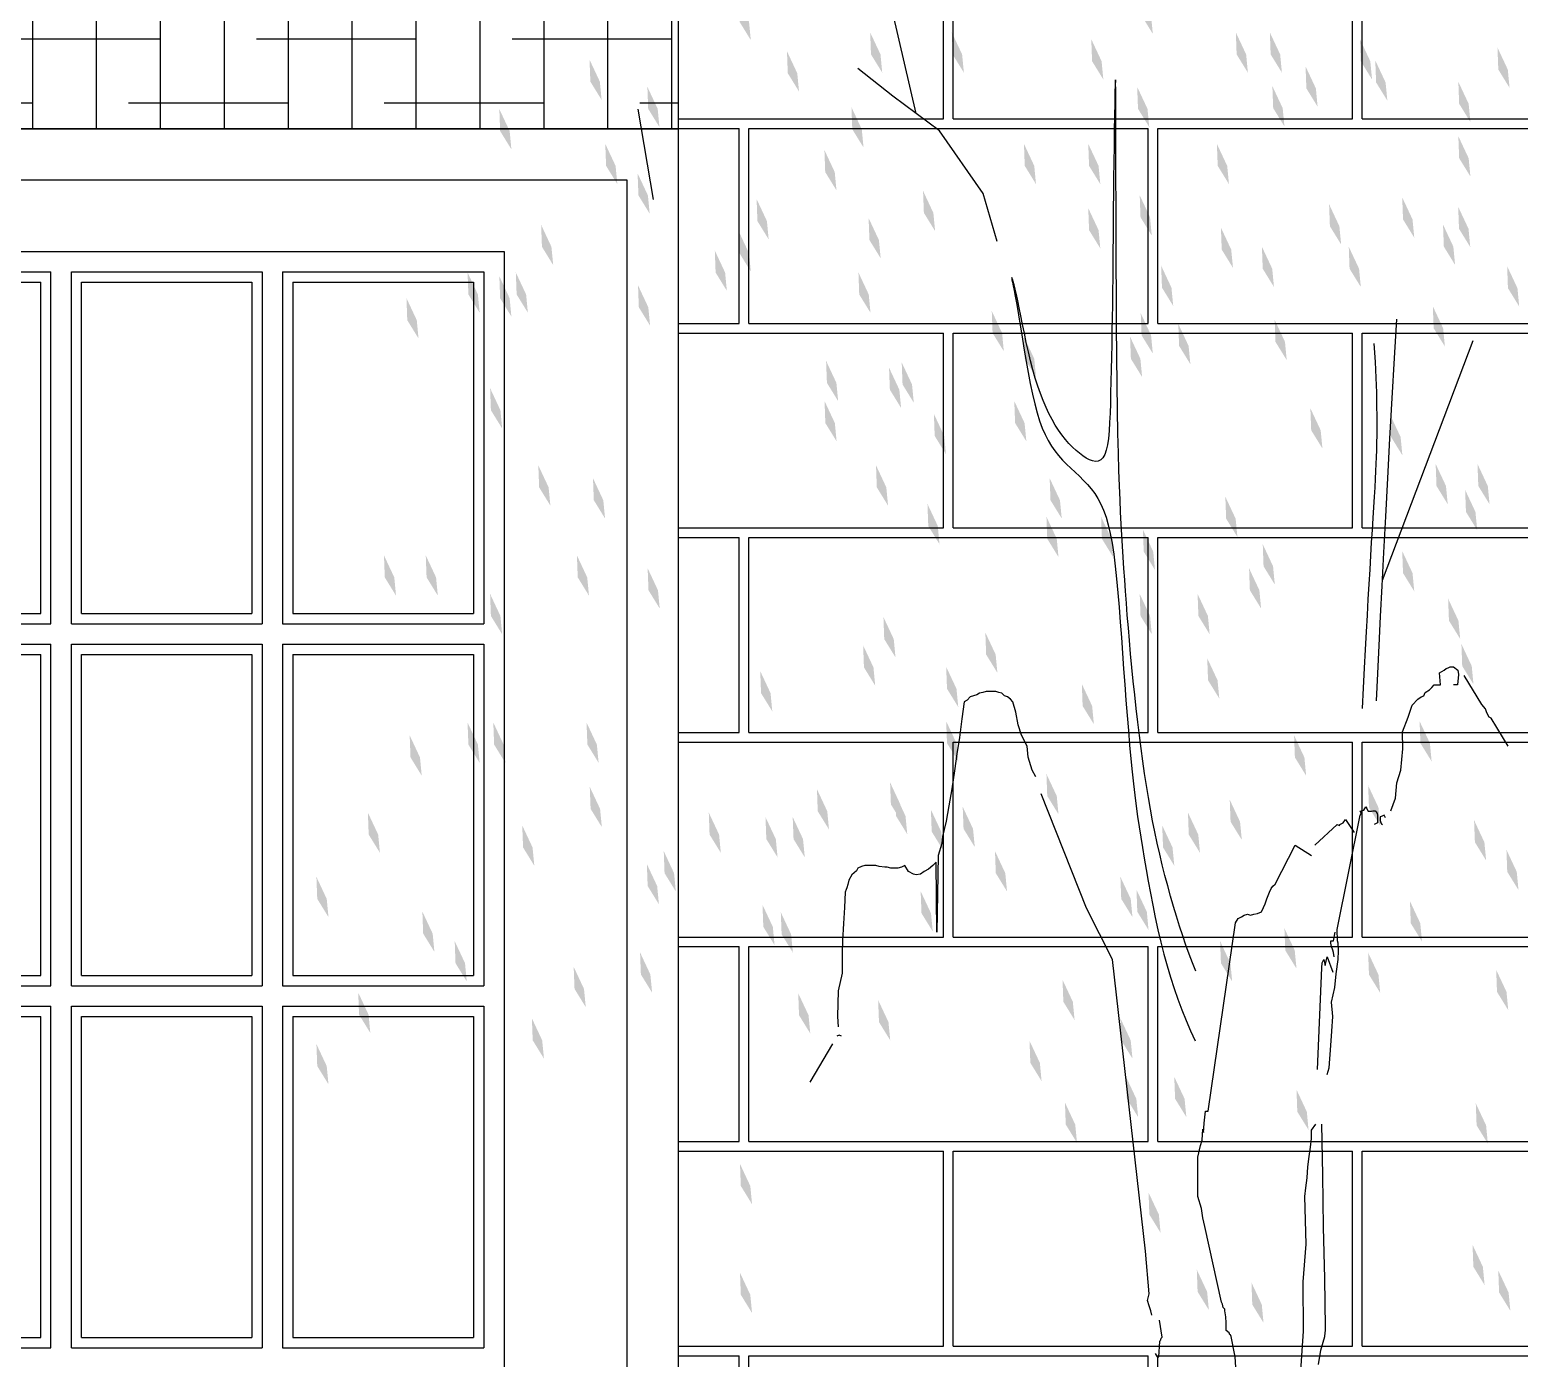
# Model space of a CAD drawing. Header units: inches. Extents: x 2 to 188, y -54 to 24.
# Drawn here: x 6.752 to 8.209, y 21.056 to 22.355 of the extents above; entities that cross this region are included whole.
import ezdxf

# ---------------------------------------------------------------- set-up
doc = ezdxf.new("R2010")
doc.units = ezdxf.units.IN
doc.header["$MEASUREMENT"] = 0
doc.layers.add('artefactos', color=9, linetype='Continuous')

# ---------------------------------------------------------------- blocks, each defined once
blk = doc.blocks.new('pta1')
for p, q in [((154.2732, 156.2022), (154.2732, 154.2022)), ((155.2732, 156.2022), (154.2732, 156.2022)), ((155.2732, 154.2022), (155.2732, 156.2022)), ((154.3232, 156.1522), (154.3232, 154.2022)), ((155.2232, 156.1522), (154.3232, 156.1522)), ((155.2232, 154.2022), (155.2232, 156.1522)), ((154.4432, 156.0822), (154.4432, 154.2722)), ((155.1032, 156.0822), (154.4432, 156.0822)), ((155.1032, 154.2722), (155.1032, 156.0822)), ((154.6599, 156.0622), (154.4632, 156.0622)), ((154.4632, 156.0622), (154.4632, 155.7182)), ((154.4732, 156.0522), (154.4732, 155.7282)), ((154.6499, 156.0522), (154.4732, 156.0522)), ((154.6499, 156.0522), (154.6499, 155.7282)), ((154.6599, 156.0622), (154.6599, 155.7182)), ((154.8665, 156.0622), (154.6799, 156.0622)), ((154.6799, 156.0622), (154.6799, 155.7182)), ((154.8565, 156.0522), (154.6899, 156.0522)), ((154.6899, 156.0522), (154.6899, 155.7282)), ((154.8565, 155.7282), (154.8565, 156.0522)), ((154.8665, 155.7182), (154.8665, 156.0622)), ((154.8865, 155.7182), (154.8865, 156.0622)), ((155.0832, 156.0622), (154.8865, 156.0622)), ((154.8965, 155.7282), (154.8965, 156.0522)), ((155.0732, 156.0522), (154.8965, 156.0522)), ((155.0732, 155.7282), (155.0732, 156.0522)), ((155.0832, 155.7182), (155.0832, 156.0622)), ((154.6599, 155.7182), (154.4632, 155.7182)), ((154.6499, 155.7282), (154.4732, 155.7282)), ((154.8665, 155.7182), (154.6799, 155.7182)), ((154.8565, 155.7282), (154.6899, 155.7282)), ((155.0832, 155.7182), (154.8865, 155.7182)), ((155.0732, 155.7282), (154.8965, 155.7282)), ((154.6599, 155.6982), (154.4632, 155.6982)), ((154.4632, 155.6982), (154.4632, 155.3642)), ((154.6499, 155.6882), (154.4732, 155.6882)), ((154.4732, 155.6882), (154.4732, 155.3742)), ((154.6499, 155.6882), (154.6499, 155.3742)), ((154.6599, 155.6982), (154.6599, 155.3642)), ((154.6799, 155.6982), (154.6799, 155.3642)), ((154.8665, 155.6982), (154.6799, 155.6982)), ((154.6899, 155.6882), (154.6899, 155.3742)), ((154.8565, 155.6882), (154.6899, 155.6882)), ((154.8565, 155.3742), (154.8565, 155.6882)), ((154.8665, 155.3642), (154.8665, 155.6982)), ((154.8865, 155.3642), (154.8865, 155.6982)), ((155.0832, 155.6982), (154.8865, 155.6982)), ((155.0732, 155.6882), (154.8965, 155.6882)), ((154.8965, 155.3742), (154.8965, 155.6882)), ((155.0732, 155.3742), (155.0732, 155.6882)), ((155.0832, 155.3642), (155.0832, 155.6982)), ((154.6499, 155.3742), (154.4732, 155.3742)), ((154.8565, 155.3742), (154.6899, 155.3742)), ((155.0732, 155.3742), (154.8965, 155.3742)), ((154.6599, 155.3642), (154.4632, 155.3642)), ((154.8665, 155.3642), (154.6799, 155.3642)), ((155.0832, 155.3642), (154.8865, 155.3642)), ((154.4632, 155.3442), (154.4632, 155.0102)), ((154.6599, 155.3442), (154.4632, 155.3442)), ((154.6599, 155.3442), (154.6599, 155.0102)), ((154.8665, 155.3442), (154.6799, 155.3442)), ((154.6799, 155.3442), (154.6799, 155.0102)), ((154.8665, 155.0102), (154.8665, 155.3442)), ((154.8865, 155.0102), (154.8865, 155.3442)), ((155.0832, 155.3442), (154.8865, 155.3442)), ((155.0832, 155.0102), (155.0832, 155.3442)), ((154.6499, 155.3342), (154.4732, 155.3342)), ((154.4732, 155.3342), (154.4732, 155.0202)), ((154.6499, 155.3342), (154.6499, 155.0202)), ((154.6899, 155.3342), (154.6899, 155.0202)), ((154.8565, 155.3342), (154.6899, 155.3342)), ((154.8565, 155.0202), (154.8565, 155.3342)), ((155.0732, 155.3342), (154.8965, 155.3342)), ((154.8965, 155.0202), (154.8965, 155.3342)), ((155.0732, 155.0202), (155.0732, 155.3342)), ((155.1532, 155.0522), (155.1582, 154.8522)), ((155.1732, 155.0522), (155.1682, 154.8522)), ((154.6499, 155.0202), (154.4732, 155.0202)), ((154.8565, 155.0202), (154.6899, 155.0202)), ((155.0732, 155.0202), (154.8965, 155.0202)), ((154.6599, 155.0102), (154.4632, 155.0102)), ((154.6499, 155.0102), (154.4732, 155.0102)), ((154.8665, 155.0102), (154.6799, 155.0102)), ((154.8565, 155.0102), (154.6899, 155.0102)), ((155.0832, 155.0102), (154.8865, 155.0102)), ((155.0732, 155.0102), (154.8965, 155.0102)), ((154.6599, 154.9902), (154.4632, 154.9902)), ((154.4632, 154.9902), (154.4632, 154.6562)), ((154.6599, 154.9902), (154.6599, 154.6562)), ((154.8665, 154.9902), (154.6799, 154.9902)), ((154.6799, 154.9902), (154.6799, 154.6562)), ((154.8665, 154.6562), (154.8665, 154.9902)), ((154.8865, 154.6562), (154.8865, 154.9902)), ((155.0832, 154.9902), (154.8865, 154.9902)), ((155.0832, 154.6562), (155.0832, 154.9902)), ((154.6499, 154.9802), (154.4732, 154.9802)), ((154.4732, 154.9802), (154.4732, 154.6662)), ((154.6499, 154.9802), (154.6499, 154.6662)), ((154.6899, 154.9802), (154.6899, 154.6662)), ((154.8565, 154.9802), (154.6899, 154.9802)), ((154.8565, 154.6662), (154.8565, 154.9802)), ((155.0732, 154.9802), (154.8965, 154.9802)), ((154.8965, 154.6662), (154.8965, 154.9802)), ((155.0732, 154.6662), (155.0732, 154.9802)), ((154.6499, 154.6662), (154.4732, 154.6662)), ((154.8565, 154.6662), (154.6899, 154.6662)), ((155.0732, 154.6662), (154.8965, 154.6662)), ((154.6599, 154.6562), (154.4632, 154.6562)), ((154.8665, 154.6562), (154.6799, 154.6562)), ((155.0832, 154.6562), (154.8865, 154.6562)), ((154.4632, 154.6362), (154.4632, 154.2922)), ((154.6599, 154.6362), (154.4632, 154.6362)), ((154.6499, 154.6262), (154.4732, 154.6262)), ((154.4732, 154.6262), (154.4732, 154.3022)), ((154.6499, 154.6262), (154.6499, 154.3022)), ((154.6599, 154.6362), (154.6599, 154.2922)), ((154.6799, 154.6362), (154.6799, 154.2922)), ((154.8665, 154.6362), (154.6799, 154.6362)), ((154.6899, 154.6262), (154.6899, 154.3022)), ((154.8565, 154.6262), (154.6899, 154.6262)), ((154.8565, 154.3022), (154.8565, 154.6262)), ((154.8665, 154.2922), (154.8665, 154.6362)), ((154.8865, 154.2922), (154.8865, 154.6362)), ((155.0832, 154.6362), (154.8865, 154.6362)), ((155.0732, 154.6262), (154.8965, 154.6262)), ((154.8965, 154.3022), (154.8965, 154.6262)), ((155.0732, 154.3022), (155.0732, 154.6262)), ((155.0832, 154.2922), (155.0832, 154.6362)), ((154.6499, 154.3022), (154.4732, 154.3022)), ((154.8565, 154.3022), (154.6899, 154.3022)), ((155.0732, 154.3022), (154.8965, 154.3022)), ((154.4632, 154.2922), (154.6599, 154.2922)), ((154.6799, 154.2922), (154.8665, 154.2922)), ((154.8865, 154.2922), (155.0832, 154.2922)), ((154.4432, 154.2722), (155.1032, 154.2722)), ((154.2732, 154.2022), (154.3232, 154.2022)), ((154.3232, 154.2022), (155.2232, 154.2022)), ((155.2232, 154.2022), (155.2732, 154.2022))]:
    blk.add_line(p, q)
for centre, radius, start, end in [((155.1632, 155.0522), 0.04, 283.0408, 256.9592), ((155.1632, 155.0522), 0.03, 288.0328, 251.9672), ((155.1632, 155.0522), 0.01, 0, 180), ((155.1632, 154.8522), 0.02, 105.905, 74.095), ((155.1632, 154.8522), 0.005, 180, 0)]:
    blk.add_arc(centre, radius, start, end)
blk = doc.blocks.new('A$C79850DA7')
at = {"layer": 'artefactos', "color": 8, "transparency": 33554636}
for p, q in [((3.3391, 6.9182), (3.4092, 7.2189)), ((3.4092, 6.9701), (3.5129, 7.053)), ((2.7429, 6.9557), (2.7431, 6.9876)), ((2.7431, 6.9876), (2.7434, 7.0087)), ((2.7434, 7.0087), (2.7437, 7.0187)), ((2.7437, 7.0187), (2.7441, 7.0171)), ((2.7441, 7.0171), (2.7446, 7.0041)), ((2.7446, 7.0041), (2.7453, 6.9809)), ((2.7428, 6.9133), (2.7429, 6.9557)), ((2.7453, 6.9809), (2.746, 6.9493)), ((2.746, 6.9493), (2.7467, 6.911)), ((3.2691, 6.8664), (3.4092, 6.9701)), ((2.7426, 6.8609), (2.7428, 6.9133)), ((2.7467, 6.911), (2.7474, 6.8677)), ((4.1232, 6.6616), (4.1699, 6.9313)), ((2.7425, 6.7988), (2.7426, 6.8609)), ((2.7474, 6.8677), (2.7481, 6.8212)), ((3.1394, 6.6797), (3.2691, 6.8664)), ((2.7481, 6.8212), (2.7488, 6.7731)), ((2.7423, 6.7274), (2.7425, 6.7988)), ((2.7488, 6.7731), (2.7494, 6.7253)), ((2.742, 6.6473), (2.7423, 6.7274)), ((2.7494, 6.7253), (2.7499, 6.679)), ((2.7499, 6.679), (2.7503, 6.6344)), ((3.0972, 6.5357), (3.1394, 6.6797)), ((2.7417, 6.5605), (2.742, 6.6473)), ((2.7503, 6.6344), (2.7507, 6.5912)), ((2.7507, 6.5912), (2.751, 6.5492)), ((2.7414, 6.4695), (2.7417, 6.5605)), ((2.751, 6.5492), (2.7514, 6.508)), ((2.7514, 6.508), (2.7517, 6.4675)), ((2.7409, 6.3765), (2.7414, 6.4695)), ((2.7517, 6.4675), (2.7521, 6.4273)), ((2.7521, 6.4273), (2.7525, 6.3873)), ((3.0465, 6.4061), (3.0492, 6.4161)), ((3.0492, 6.4161), (3.0513, 6.4232)), ((3.0514, 6.4142), (3.0493, 6.4034)), ((3.0513, 6.4232), (3.0528, 6.4274)), ((3.0529, 6.422), (3.0514, 6.4142)), ((3.0528, 6.4274), (3.0536, 6.4286)), ((3.0536, 6.4268), (3.0529, 6.422)), ((3.0536, 6.4286), (3.0536, 6.4268)), ((2.7403, 6.2838), (2.7409, 6.3765)), ((2.7525, 6.3873), (2.753, 6.3472)), ((3.0355, 6.3588), (3.0396, 6.3774)), ((3.0433, 6.3726), (3.0395, 6.3528)), ((3.0396, 6.3774), (3.0433, 6.3932)), ((3.0433, 6.3932), (3.0465, 6.4061)), ((3.0466, 6.3895), (3.0433, 6.3726)), ((3.0493, 6.4034), (3.0466, 6.3895)), ((2.753, 6.3472), (2.7536, 6.3073)), ((3.0263, 6.3138), (3.0311, 6.3374)), ((3.0354, 6.3298), (3.031, 6.3039)), ((3.0311, 6.3374), (3.0355, 6.3588)), ((3.0395, 6.3528), (3.0354, 6.3298)), ((1.9103, 6.1877), (1.9031, 6.3041)), ((2.7396, 6.194), (2.7403, 6.2838)), ((2.7536, 6.3073), (2.7543, 6.2677)), ((3.0158, 6.2618), (3.0212, 6.2884)), ((3.0212, 6.2884), (3.0263, 6.3138)), ((3.0262, 6.2751), (3.0212, 6.244)), ((3.031, 6.3039), (3.0262, 6.2751)), ((1.9462, 5.5246), (1.6749, 6.2402)), ((1.9719, 6.231), (1.9683, 6.177)), ((2.7543, 6.2677), (2.755, 6.2288)), ((2.755, 6.2288), (2.7558, 6.1907)), ((3.0038, 6.2069), (3.01, 6.2344)), ((3.01, 6.2344), (3.0158, 6.2618)), ((3.0212, 6.244), (3.016, 6.2114)), ((1.9173, 6.0681), (1.9103, 6.1877)), ((2.7387, 6.1092), (2.7396, 6.194)), ((2.7558, 6.1907), (2.7566, 6.1538)), ((2.9974, 6.1796), (3.0038, 6.2069)), ((3.016, 6.2114), (3.0104, 6.1779)), ((1.9683, 6.177), (1.9659, 6.1285)), ((2.7566, 6.1538), (2.7574, 6.1183)), ((2.9834, 6.1281), (2.9905, 6.1532)), ((2.9905, 6.1532), (2.9974, 6.1796)), ((3.0045, 6.1444), (2.9984, 6.1116)), ((3.0104, 6.1779), (3.0045, 6.1444)), ((1.9659, 6.1285), (1.9645, 6.0851)), ((2.7376, 6.0318), (2.7387, 6.1092)), ((2.7574, 6.1183), (2.7582, 6.0845)), ((2.968, 6.0819), (2.9758, 6.1044)), ((2.9758, 6.1044), (2.9834, 6.1281)), ((2.9984, 6.1116), (2.9919, 6.0801)), ((1.9241, 5.9478), (1.9173, 6.0681)), ((1.9645, 6.0851), (1.9637, 6.0466)), ((2.7582, 6.0845), (2.759, 6.0526)), ((2.759, 6.0526), (2.76, 6.0228)), ((2.9512, 6.0407), (2.9598, 6.0607)), ((2.9598, 6.0607), (2.968, 6.0819)), ((2.985, 6.0508), (2.9779, 6.0242)), ((2.9919, 6.0801), (2.985, 6.0508)), ((1.9634, 6.0128), (1.9633, 5.9834)), ((1.9637, 6.0466), (1.9634, 6.0128)), ((2.7364, 5.9637), (2.7376, 6.0318)), ((2.76, 6.0228), (2.7612, 5.9953)), ((2.9331, 6.0044), (2.9424, 6.022)), ((2.9424, 6.022), (2.9512, 6.0407)), ((2.9779, 6.0242), (2.9703, 6.0003)), ((1.9633, 5.9834), (1.9633, 5.9575)), ((2.7351, 5.9041), (2.7364, 5.9637)), ((2.7612, 5.9953), (2.7629, 5.9703)), ((2.7629, 5.9703), (2.765, 5.948)), ((2.9035, 5.9583), (2.9137, 5.9726)), ((2.9137, 5.9726), (2.9236, 5.9879)), ((2.9236, 5.9879), (2.9331, 6.0044)), ((2.9623, 5.9787), (2.9538, 5.9591)), ((2.9703, 6.0003), (2.9623, 5.9787)), ((1.9306, 5.8292), (1.9241, 5.9478)), ((1.9633, 5.9575), (1.9636, 5.9342)), ((1.9636, 5.9342), (1.9641, 5.9127)), ((2.765, 5.948), (2.7678, 5.9286)), ((2.7678, 5.9286), (2.7714, 5.9124)), ((2.8616, 5.9122), (2.8721, 5.9221)), ((2.8721, 5.9221), (2.8826, 5.9331)), ((2.8826, 5.9331), (2.8931, 5.9451)), ((2.8931, 5.9451), (2.9035, 5.9583)), ((2.935, 5.9252), (2.9247, 5.9104)), ((2.9447, 5.9414), (2.935, 5.9252)), ((2.9538, 5.9591), (2.9447, 5.9414)), ((1.9641, 5.9127), (1.9648, 5.8921)), ((1.9648, 5.8921), (1.9656, 5.8716)), ((2.7336, 5.8519), (2.7351, 5.9041)), ((2.7714, 5.9124), (2.7759, 5.8994)), ((2.7759, 5.8994), (2.7814, 5.8899)), ((2.7814, 5.8899), (2.7879, 5.8835)), ((2.7879, 5.8835), (2.7952, 5.8801)), ((2.7952, 5.8801), (2.8033, 5.8792)), ((2.8033, 5.8792), (2.812, 5.8806)), ((2.812, 5.8806), (2.8212, 5.8841)), ((2.8212, 5.8841), (2.8309, 5.8892)), ((2.8309, 5.8892), (2.8409, 5.8958)), ((2.8409, 5.8958), (2.8511, 5.9034)), ((2.8511, 5.9034), (2.8616, 5.9122)), ((2.902, 5.8834), (2.8897, 5.8709)), ((2.9137, 5.8965), (2.902, 5.8834)), ((2.9247, 5.9104), (2.9137, 5.8965)), ((1.9366, 5.7149), (1.9306, 5.8292)), ((1.9656, 5.8716), (1.9667, 5.8502)), ((1.9667, 5.8502), (1.968, 5.827)), ((2.7319, 5.8058), (2.7336, 5.8519)), ((2.8516, 5.8348), (2.8392, 5.8226)), ((2.8643, 5.8467), (2.8516, 5.8348)), ((2.8771, 5.8587), (2.8643, 5.8467)), ((2.8897, 5.8709), (2.8771, 5.8587)), ((1.968, 5.827), (1.9695, 5.8013)), ((1.9695, 5.8013), (1.9711, 5.7732)), ((2.7302, 5.7647), (2.7319, 5.8058)), ((2.816, 5.797), (2.8056, 5.7831)), ((2.8272, 5.8101), (2.816, 5.797)), ((2.8392, 5.8226), (2.8272, 5.8101)), ((1.9711, 5.7732), (1.973, 5.7426)), ((1.973, 5.7426), (1.975, 5.7096)), ((2.7284, 5.7274), (2.7302, 5.7647)), ((2.7873, 5.7517), (2.7793, 5.7334)), ((2.796, 5.7681), (2.7873, 5.7517)), ((2.8056, 5.7831), (2.796, 5.7681)), ((1.9422, 5.6072), (1.9366, 5.7149)), ((1.975, 5.7096), (1.9772, 5.6744)), ((2.7265, 5.6926), (2.7284, 5.7274)), ((2.772, 5.713), (2.7653, 5.69)), ((2.7793, 5.7334), (2.772, 5.713)), ((1.9772, 5.6744), (1.9795, 5.6371)), ((2.7225, 5.626), (2.7245, 5.6592)), ((2.7245, 5.6592), (2.7265, 5.6926)), ((2.7593, 5.6641), (2.7538, 5.635)), ((2.7653, 5.69), (2.7593, 5.6641)), ((1.9473, 5.5079), (1.9422, 5.6072)), ((1.9795, 5.6371), (1.9819, 5.5977)), ((2.7205, 5.5929), (2.7225, 5.626)), ((2.7538, 5.635), (2.7489, 5.6024)), ((1.9819, 5.5977), (1.9844, 5.5563)), ((2.7183, 5.5595), (2.7205, 5.5929)), ((2.7444, 5.5666), (2.7403, 5.528)), ((2.7489, 5.6024), (2.7444, 5.5666)), ((1.9844, 5.5563), (1.987, 5.513)), ((2.7137, 5.4912), (2.7161, 5.5256)), ((2.7161, 5.5256), (2.7183, 5.5595)), ((2.7403, 5.528), (2.7364, 5.487)), ((1.9518, 5.4158), (1.9473, 5.5079)), ((1.987, 5.513), (1.9897, 5.4677)), ((2.7111, 5.456), (2.7137, 5.4912)), ((2.7364, 5.487), (2.7328, 5.4439)), ((1.9897, 5.4677), (1.9924, 5.4201)), ((2.7083, 5.4199), (2.7111, 5.456)), ((2.7328, 5.4439), (2.7294, 5.3993)), ((1.956, 5.329), (1.9518, 5.4158)), ((1.9924, 5.4201), (1.9952, 5.37)), ((2.7052, 5.3825), (2.7083, 5.4199)), ((2.7294, 5.3993), (2.726, 5.3535)), ((1.9952, 5.37), (1.9981, 5.3173)), ((2.6984, 5.3044), (2.7019, 5.344)), ((2.7019, 5.344), (2.7052, 5.3825)), ((2.726, 5.3535), (2.7227, 5.3068)), ((1.96, 5.2456), (1.956, 5.329)), ((1.9981, 5.3173), (2.0009, 5.2618)), ((2.6946, 5.264), (2.6984, 5.3044)), ((2.7227, 5.3068), (2.7193, 5.2597)), ((2.0009, 5.2618), (2.0038, 5.2033)), ((2.6906, 5.2232), (2.6946, 5.264)), ((2.7193, 5.2597), (2.7159, 5.2126)), ((1.9638, 5.1637), (1.96, 5.2456)), ((2.6863, 5.1821), (2.6906, 5.2232)), ((2.7159, 5.2126), (2.7123, 5.1659)), ((2.0038, 5.2033), (2.0067, 5.1415)), ((2.6819, 5.1413), (2.6863, 5.1821)), ((2.7123, 5.1659), (2.7088, 5.12)), ((2.6772, 5.1008), (2.6819, 5.1413)), ((2.7088, 5.12), (2.7051, 5.0752)), ((2.6724, 5.061), (2.6772, 5.1008)), ((2.7051, 5.0752), (2.7014, 5.032)), ((2.6674, 5.0221), (2.6724, 5.061)), ((2.7014, 5.032), (2.6976, 4.9908)), ((2.6568, 4.947), (2.6622, 4.9841)), ((2.6622, 4.9841), (2.6674, 5.0221)), ((2.6976, 4.9908), (2.6938, 4.952)), ((2.6511, 4.9108), (2.6568, 4.947)), ((2.6938, 4.952), (2.6899, 4.9158)), ((2.6452, 4.8752), (2.6511, 4.9108)), ((2.6899, 4.9158), (2.6859, 4.8819)), ((2.6391, 4.8403), (2.6452, 4.8752)), ((2.6818, 4.8496), (2.6775, 4.8185)), ((2.6859, 4.8819), (2.6818, 4.8496)), ((2.6259, 4.7724), (2.6327, 4.8061)), ((2.6327, 4.8061), (2.6391, 4.8403)), ((2.6775, 4.8185), (2.6729, 4.7879)), ((2.6189, 4.7391), (2.6259, 4.7724)), ((2.6729, 4.7879), (2.6681, 4.7574)), ((2.6115, 4.7064), (2.6189, 4.7391)), ((2.6631, 4.7263), (2.6577, 4.6942)), ((2.6681, 4.7574), (2.6631, 4.7263)), ((2.5959, 4.6425), (2.6039, 4.6742)), ((2.6039, 4.6742), (2.6115, 4.7064)), ((2.6577, 4.6942), (2.652, 4.6607)), ((2.5877, 4.6112), (2.5959, 4.6425)), ((2.652, 4.6607), (2.6458, 4.6258)), ((2.5792, 4.5805), (2.5877, 4.6112)), ((2.6393, 4.59), (2.6323, 4.5535)), ((2.6458, 4.6258), (2.6393, 4.59)), ((2.5614, 4.5205), (2.5704, 4.5502)), ((2.5704, 4.5502), (2.5792, 4.5805)), ((2.6323, 4.5535), (2.6249, 4.5167)), ((2.5522, 4.4912), (2.5614, 4.5205)), ((2.6249, 4.5167), (2.6169, 4.4799)), ((2.5331, 4.4347), (2.5427, 4.4626)), ((2.5427, 4.4626), (2.5522, 4.4912)), ((2.6169, 4.4799), (2.6084, 4.4434)), ((2.5136, 4.3816), (2.5234, 4.4077)), ((2.5234, 4.4077), (2.5331, 4.4347)), ((2.5994, 4.4075), (2.5898, 4.3725)), ((2.6084, 4.4434), (2.5994, 4.4075)), ((2.5038, 4.3567), (2.5136, 4.3816)), ((2.5898, 4.3725), (2.5796, 4.3384)), ((2.5796, 4.3384), (2.5688, 4.3051)), ((2.5574, 4.2726), (2.5453, 4.2408)), ((2.5688, 4.3051), (2.5574, 4.2726)), ((2.5453, 4.2408), (2.5327, 4.2096)), ((2.5327, 4.2096), (2.5194, 4.1789)), ((2.5194, 4.1789), (2.5055, 4.1487))]:
    blk.add_line(p, q, dxfattribs=at)
at = {"layer": 'artefactos', "color": 8, "linetype": 'Continuous', "transparency": 33554636}
for p, q in [((1.7213, 5.2556), (1.7196, 5.2428)), ((1.734, 5.2655), (1.7213, 5.2556)), ((1.734, 5.2655), (1.734, 5.2655)), ((1.7382, 5.2655), (1.734, 5.2655)), ((1.7442, 5.2655), (1.7382, 5.2655)), ((1.7501, 5.263), (1.7442, 5.2655)), ((1.7561, 5.2604), (1.7501, 5.263)), ((1.762, 5.2553), (1.7561, 5.2604)), ((1.7756, 5.2477), (1.762, 5.2553)), ((1.6491, 5.1534), (1.7017, 5.24)), ((1.7196, 5.2428), (1.7221, 5.212)), ((1.7221, 5.212), (1.734, 5.212)), ((1.773, 5.212), (1.7756, 5.2477)), ((1.7832, 5.212), (1.773, 5.212)), ((1.7916, 5.212), (1.7832, 5.212)), ((1.7985, 5.2044), (1.7916, 5.212)), ((1.8062, 5.1967), (1.7985, 5.2044)), ((1.8189, 5.1891), (1.8062, 5.1967)), ((1.8223, 5.1792), (1.8189, 5.1891)), ((1.8308, 5.1764), (1.8223, 5.1792)), ((1.8401, 5.169), (1.8308, 5.1764)), ((1.8571, 5.1509), (1.8401, 5.169)), ((3.0416, 5.1305), (3.0501, 5.1611)), ((3.0501, 5.1611), (3.0577, 5.169)), ((3.0577, 5.169), (3.0662, 5.1764)), ((3.0662, 5.1764), (3.0747, 5.1792)), ((3.0747, 5.1792), (3.0832, 5.1866)), ((3.0832, 5.1866), (3.0925, 5.1891)), ((3.0925, 5.1891), (3.101, 5.1916)), ((3.101, 5.1916), (3.1112, 5.1916)), ((3.1112, 5.1916), (3.1198, 5.1916)), ((3.1198, 5.1916), (3.1299, 5.1916)), ((3.1299, 5.1916), (3.1401, 5.1891)), ((3.1401, 5.1891), (3.1494, 5.1866)), ((3.1494, 5.1866), (3.158, 5.1817)), ((3.158, 5.1817), (3.1681, 5.1792)), ((3.1681, 5.1792), (3.1775, 5.1764)), ((3.1775, 5.1764), (3.1868, 5.1664)), ((3.1868, 5.1664), (3.1961, 5.1611)), ((3.1961, 5.1611), (3.2029, 5.1101)), ((1.6279, 5.1152), (1.6346, 5.128)), ((1.6346, 5.128), (1.6389, 5.1407)), ((1.6389, 5.1407), (1.6491, 5.1534)), ((1.8698, 5.1152), (1.8571, 5.1509)), ((3.034, 5.0926), (3.0416, 5.1305)), ((1.5709, 5.0289), (1.6211, 5.1127)), ((1.6211, 5.1127), (1.6279, 5.1152)), ((1.886, 5.0719), (1.8698, 5.1152)), ((1.8851, 5.021), (1.886, 5.0719)), ((3.0246, 5.0617), (3.034, 5.0926)), ((3.2029, 5.1101), (3.2097, 5.0543)), ((3.0042, 4.9955), (3.0076, 5.0286)), ((3.0076, 5.0286), (3.0246, 5.0617)), ((3.2097, 5.0543), (3.2174, 5.0057)), ((1.8911, 4.9573), (1.8851, 5.021)), ((2.9924, 4.9573), (3.0042, 4.9955)), ((3.2174, 5.0057), (3.2242, 4.9547)), ((1.9038, 4.9191), (1.8911, 4.9573)), ((2.9813, 4.9369), (2.9924, 4.9573)), ((3.2242, 4.9547), (3.2326, 4.9015)), ((1.9072, 4.8732), (1.9038, 4.9191)), ((3.2326, 4.9015), (3.2411, 4.8506)), ((1.9208, 4.8353), (1.9072, 4.8732)), ((2.8302, 4.5446), (2.966, 4.886)), ((3.2411, 4.8506), (3.2497, 4.8045)), ((1.9369, 4.8146), (1.9412, 4.8223)), ((1.9412, 4.8223), (1.9471, 4.8197)), ((1.9471, 4.8197), (1.953, 4.8172)), ((1.9531, 4.807), (1.9514, 4.7996)), ((1.953, 4.8172), (1.9531, 4.807)), ((1.9624, 4.8274), (1.9606, 4.8223)), ((1.9606, 4.8223), (1.9606, 4.8146)), ((1.9606, 4.8146), (1.9606, 4.8096)), ((1.9606, 4.8096), (1.9615, 4.7996)), ((1.9649, 4.8325), (1.9624, 4.8274)), ((1.9666, 4.835), (1.9649, 4.8325)), ((1.9674, 4.8353), (1.9666, 4.835)), ((1.9709, 4.8353), (1.9674, 4.8353)), ((1.9751, 4.8353), (1.9709, 4.8353)), ((1.9785, 4.835), (1.9751, 4.8353)), ((1.9887, 4.835), (1.9785, 4.835)), ((1.9887, 4.8353), (1.9887, 4.835)), ((1.9896, 4.8353), (1.9887, 4.8353)), ((1.993, 4.8427), (1.9896, 4.8353)), ((1.9964, 4.8478), (1.993, 4.8427)), ((2.0015, 4.8378), (1.9964, 4.8478)), ((2.0133, 4.835), (2.0015, 4.8378)), ((2.0091, 4.8299), (2.0133, 4.835)), ((2.0125, 4.8223), (2.0091, 4.8299)), ((2.0813, 4.481), (2.0125, 4.8223)), ((2.0566, 4.8096), (2.0303, 4.7713)), ((2.0634, 4.7996), (2.0566, 4.8096)), ((1.9488, 4.7968), (1.9463, 4.7943)), ((1.9514, 4.7996), (1.9488, 4.7968)), ((1.9615, 4.7996), (1.9709, 4.7943)), ((2.0736, 4.7943), (2.0634, 4.7996)), ((2.0745, 4.7917), (2.0736, 4.7943)), ((2.0813, 4.7943), (2.0745, 4.7917)), ((2.1483, 4.7334), (2.0813, 4.7943)), ((3.2497, 4.8045), (3.2607, 4.7586)), ((2.2069, 4.7334), (2.1585, 4.7026)), ((2.2672, 4.6162), (2.2069, 4.7334)), ((3.2607, 4.7586), (3.2624, 4.7382)), ((3.2624, 4.7382), (3.2734, 4.7026)), ((3.2734, 4.7026), (3.2769, 4.4733)), ((3.2769, 4.4733), (3.2793, 4.6824)), ((3.2793, 4.6824), (3.2896, 4.6723)), ((3.2896, 4.6723), (3.3023, 4.6618)), ((3.3618, 4.6542), (3.3728, 4.672)), ((3.3728, 4.672), (3.3829, 4.6669)), ((3.4492, 4.6695), (3.4594, 4.672)), ((3.4594, 4.672), (3.4712, 4.6723)), ((3.4712, 4.6723), (3.4814, 4.6723)), ((3.4814, 4.6723), (3.4925, 4.672)), ((3.4925, 4.672), (3.5019, 4.6695)), ((3.3023, 4.6618), (3.315, 4.6542)), ((3.315, 4.6542), (3.3261, 4.6465)), ((3.3261, 4.6465), (3.3388, 4.644)), ((3.3388, 4.644), (3.3473, 4.6465)), ((3.3473, 4.6465), (3.3618, 4.6542)), ((3.3829, 4.6669), (3.394, 4.6644)), ((3.394, 4.6644), (3.4042, 4.6644)), ((3.4042, 4.6644), (3.4152, 4.6644)), ((3.4152, 4.6644), (3.4255, 4.6669)), ((3.4255, 4.6669), (3.4322, 4.6669)), ((3.4322, 4.6669), (3.4492, 4.6695)), ((3.5019, 4.6695), (3.5129, 4.6644)), ((3.5129, 4.6644), (3.5171, 4.6567)), ((3.5171, 4.6567), (3.5315, 4.644)), ((3.5315, 4.644), (3.54, 4.6287)), ((3.54, 4.6287), (3.5434, 4.616)), ((2.2732, 4.6109), (2.2672, 4.6162)), ((2.279, 4.6032), (2.2732, 4.6109)), ((2.2834, 4.593), (2.279, 4.6032)), ((2.2876, 4.5828), (2.2834, 4.593)), ((2.2918, 4.5727), (2.2876, 4.5828)), ((3.5434, 4.616), (3.546, 4.606)), ((3.546, 4.606), (3.5485, 4.6007)), ((3.5485, 4.6007), (3.5511, 4.593)), ((3.5511, 4.593), (3.5528, 4.5472)), ((2.2969, 4.5576), (2.2918, 4.5727)), ((2.302, 4.5472), (2.2969, 4.5576)), ((2.308, 4.5344), (2.302, 4.5472)), ((2.7529, 4.3918), (2.8302, 4.5446)), ((3.5528, 4.5472), (3.5562, 4.4988)), ((2.3199, 4.5294), (2.308, 4.5344)), ((2.3301, 4.5268), (2.3199, 4.5294)), ((2.3402, 4.5243), (2.3301, 4.5268)), ((2.3496, 4.5268), (2.3402, 4.5243)), ((2.3589, 4.5243), (2.3496, 4.5268)), ((2.3674, 4.5194), (2.3589, 4.5243)), ((2.3768, 4.5141), (2.3674, 4.5194)), ((2.3852, 4.5013), (2.3768, 4.5141)), ((2.4668, 3.9384), (2.3852, 4.5013)), ((3.5562, 4.4988), (3.5587, 4.4478)), ((2.0803, 4.4478), (2.0813, 4.481)), ((2.0923, 4.4478), (2.088, 4.4733)), ((2.0779, 4.4173), (2.0787, 4.4402)), ((2.0787, 4.3918), (2.0779, 4.4173)), ((2.0787, 4.4402), (2.0803, 4.4478)), ((2.0906, 4.3997), (2.0923, 4.4122)), ((2.0966, 4.4478), (2.0923, 4.4478)), ((2.0923, 4.4122), (2.0949, 4.4198)), ((2.0949, 4.4198), (2.0983, 4.43)), ((2.1, 4.4478), (2.0966, 4.4478)), ((2.0983, 4.43), (2.1008, 4.4402)), ((2.1008, 4.4402), (2.1, 4.4478)), ((3.5587, 4.4478), (3.5605, 4.4096)), ((3.5605, 4.4096), (3.5604, 4.351)), ((2.0846, 4.3485), (2.0787, 4.3918)), ((2.111, 4.3994), (2.094, 4.3536)), ((2.1169, 4.374), (2.111, 4.3994)), ((2.1212, 4.3918), (2.1169, 4.374)), ((2.1262, 4.3816), (2.1212, 4.3918)), ((2.1271, 4.3663), (2.1262, 4.3816)), ((2.1407, 4.0632), (2.1271, 4.3663)), ((2.6536, 3.5206), (2.7529, 4.3918)), ((2.0888, 4.3077), (2.0846, 4.3485)), ((3.5604, 4.351), (3.5724, 4.2975)), ((2.0983, 4.2644), (2.0888, 4.3077)), ((3.5724, 4.2975), (3.5741, 4.2211)), ((2.094, 4.2211), (2.0983, 4.2644)), ((2.0974, 4.1778), (2.094, 4.2211)), ((3.5741, 4.2211), (3.5723, 4.1906)), ((2.1008, 4.1345), (2.0974, 4.1778)), ((3.5621, 4.1625), (3.5689, 4.1651)), ((3.5689, 4.1651), (3.5757, 4.1625)), ((3.6555, 4.025), (3.5884, 4.1396)), ((2.1059, 4.0683), (2.1008, 4.1345)), ((2.1118, 4.0479), (2.1059, 4.0683)), ((2.471, 3.9384), (2.4668, 3.9384)), ((2.4753, 3.9384), (2.471, 3.9384)), ((2.4786, 3.9027), (2.4753, 3.9384)), ((2.1246, 3.7471), (2.1271, 3.9002)), ((2.1585, 3.8821), (2.145, 3.9002)), ((2.1585, 3.8569), (2.1585, 3.8821)), ((2.4794, 3.8874), (2.4786, 3.9027)), ((2.4803, 3.8747), (2.4794, 3.8874)), ((2.4828, 3.8849), (2.4803, 3.8747)), ((2.4846, 3.8518), (2.4828, 3.8849)), ((2.1611, 3.8314), (2.1585, 3.8569)), ((2.1653, 3.8034), (2.1611, 3.8314)), ((2.4897, 3.8365), (2.4846, 3.8518)), ((2.4982, 3.8008), (2.4897, 3.8365)), ((2.1695, 3.7728), (2.1653, 3.8034)), ((2.4982, 3.7677), (2.4982, 3.8008)), ((2.1228, 3.5919), (2.1246, 3.7471)), ((2.1713, 3.7397), (2.1695, 3.7728)), ((2.1747, 3.7091), (2.1713, 3.7397)), ((2.4982, 3.7371), (2.4982, 3.7677)), ((2.4982, 3.7063), (2.4982, 3.7371)), ((2.1781, 3.6836), (2.1747, 3.7091)), ((2.4982, 3.6836), (2.4982, 3.7063)), ((2.1738, 3.541), (2.1781, 3.6836)), ((2.4863, 3.648), (2.4982, 3.6836)), ((2.477, 3.5945), (2.4828, 3.62)), ((2.4828, 3.62), (2.4863, 3.648)), ((2.1186, 3.4391), (2.1228, 3.5919)), ((2.4269, 3.3678), (2.477, 3.5945)), ((2.1832, 3.4289), (2.1738, 3.541)), ((2.6434, 3.3933), (2.6536, 3.5206)), ((2.1161, 3.2937), (2.1186, 3.4391)), ((2.1822, 3.2812), (2.1832, 3.4289)), ((2.6476, 3.3729), (2.6434, 3.3933)), ((2.4141, 3.3242), (2.4166, 3.3423)), ((2.4166, 3.3423), (2.4175, 3.3474)), ((2.4175, 3.3474), (2.4218, 3.3525)), ((2.4218, 3.3525), (2.4243, 3.3624)), ((2.4243, 3.3624), (2.4269, 3.3678)), ((2.6349, 3.3296), (2.6383, 3.3423)), ((2.6383, 3.3423), (2.6434, 3.3576)), ((2.6434, 3.3576), (2.6476, 3.3729)), ((2.1161, 3.2888), (2.1161, 3.2937)), ((2.4133, 3.3066), (2.4141, 3.3242)), ((2.4133, 3.2937), (2.4133, 3.3066)), ((2.4133, 3.2837), (2.4133, 3.2937)), ((2.6044, 3.2633), (2.612, 3.3143)), ((2.1161, 3.2837), (2.1161, 3.2888)), ((2.1178, 3.2761), (2.1161, 3.2837)), ((2.1186, 3.2659), (2.1178, 3.2761)), ((2.1304, 3.2251), (2.1186, 3.2659)), ((2.1907, 3.1487), (2.1822, 3.2812)), ((2.3861, 3.2045), (2.398, 3.2659)), ((2.398, 3.2659), (2.3997, 3.2707)), ((2.3997, 3.2707), (2.4022, 3.271)), ((2.4022, 3.271), (2.4039, 3.2761)), ((2.4039, 3.2761), (2.4133, 3.2837)), ((2.6069, 3.2605), (2.6044, 3.2633)), ((2.6086, 3.2557), (2.6069, 3.2605)), ((2.6103, 3.2532), (2.6086, 3.2557)), ((2.6111, 3.2506), (2.6103, 3.2532)), ((2.6145, 3.2048), (2.6111, 3.2506)), ((2.1373, 3.1818), (2.1304, 3.2251)), ((2.381, 3.1283), (2.3861, 3.2045)), ((2.6145, 3.2048), (2.6145, 3.2048)), ((2.6154, 3.2048), (2.6145, 3.2048)), ((2.6171, 3.2045), (2.6154, 3.2048)), ((2.6171, 3.2045), (2.6171, 3.2045)), ((2.6179, 3.2045), (2.6171, 3.2045)), ((2.6171, 3.2045), (2.6171, 3.2045)), ((2.6196, 3.2045), (2.6179, 3.2045)), ((2.6255, 3.2149), (2.6196, 3.2045)), ((2.6196, 3.2045), (2.6196, 3.2045))]:
    blk.add_line(p, q, dxfattribs=at)
at = {"layer": 'artefactos', "color": 8, "transparency": 33554636}
for points in [[(2.6682, 7.2764), (2.6374, 7.2106), (2.6658, 7.2106), (2.6322, 7.156)], [(3.8691, 7.2579), (3.8383, 7.1921), (3.8666, 7.1921), (3.833, 7.1376)], [(2.0134, 7.1402), (1.9826, 7.0745), (2.0109, 7.0745), (1.9773, 7.0199)], [(2.2826, 7.1605), (2.2518, 7.0948), (2.2802, 7.0948), (2.2466, 7.0402)], [(2.3842, 7.1605), (2.3534, 7.0948), (2.3818, 7.0948), (2.3482, 7.0402)], [(2.816, 7.1402), (2.7852, 7.0745), (2.8136, 7.0745), (2.78, 7.0199)], [(3.2326, 7.1605), (3.2018, 7.0948), (3.2301, 7.0948), (3.1965, 7.0402)], [(3.4764, 7.1605), (3.4456, 7.0948), (3.474, 7.0948), (3.4404, 7.0402)], [(1.6027, 7.1153), (1.5719, 7.0496), (1.6002, 7.0496), (1.5666, 6.995)], [(1.9677, 7.0769), (1.9369, 7.0111), (1.9652, 7.0111), (1.9316, 6.9566)], [(3.725, 7.1043), (3.6942, 7.0385), (3.7225, 7.0385), (3.6889, 6.9839)], [(4.3147, 7.0793), (4.2839, 7.0135), (4.3122, 7.0135), (4.2786, 6.9589)], [(2.1759, 7.059), (2.1451, 6.9932), (2.1735, 6.9932), (2.1399, 6.9386)], [(1.7196, 7.013), (1.6888, 6.9473), (1.7171, 6.9473), (1.6835, 6.8927)], [(2.2751, 7.0001), (2.2443, 6.9343), (2.2726, 6.9343), (2.239, 6.8797)], [(2.6789, 6.998), (2.6481, 6.9323), (2.6764, 6.9323), (2.6428, 6.8777)], [(4.1419, 6.998), (4.1111, 6.9323), (4.1395, 6.9323), (4.1059, 6.8777)], [(3.5323, 6.9371), (3.5015, 6.8713), (3.5299, 6.8713), (3.4963, 6.8168)], [(4.5841, 6.9315), (4.5533, 6.8658), (4.5817, 6.8658), (4.5481, 6.8112)], [(1.7196, 6.8505), (1.6888, 6.7847), (1.7171, 6.7847), (1.6835, 6.7302)], [(2.4408, 6.8277), (2.41, 6.7619), (2.4383, 6.7619), (2.4047, 6.7074)], [(2.825, 6.8277), (2.7942, 6.7619), (2.8226, 6.7619), (2.789, 6.7074)], [(3.0171, 6.8277), (2.9863, 6.7619), (3.0147, 6.7619), (2.9811, 6.7074)], [(3.6131, 6.8092), (3.5823, 6.7434), (3.6107, 6.7434), (3.5771, 6.6888)], [(4.2677, 6.8278), (4.2369, 6.762), (4.2652, 6.762), (4.2316, 6.7074)], [(4.1711, 6.7395), (4.1403, 6.6737), (4.1686, 6.6737), (4.135, 6.6191)], [(2.6713, 6.6741), (2.6405, 6.6083), (2.6689, 6.6083), (2.6353, 6.5537)], [(3.3185, 6.6873), (3.2877, 6.6215), (3.316, 6.6215), (3.2824, 6.567)], [(1.72, 6.6398), (1.6892, 6.574), (1.7176, 6.574), (1.684, 6.5194)], [(1.8872, 6.6677), (1.8564, 6.6019), (1.8848, 6.6019), (1.8512, 6.5474)], [(2.1057, 6.6474), (2.0749, 6.5816), (2.1032, 6.5816), (2.0696, 6.527)], [(2.825, 6.6357), (2.7942, 6.5699), (2.8226, 6.5699), (2.789, 6.5153)], [(3.8156, 6.6627), (3.7848, 6.5969), (3.8132, 6.5969), (3.7796, 6.5423)], [(1.7653, 6.5865), (1.7345, 6.5207), (1.7629, 6.5207), (1.7293, 6.4661)], [(3.4811, 6.6061), (3.4503, 6.5403), (3.4786, 6.5403), (3.445, 6.4857)], [(4.4593, 6.5859), (4.4285, 6.5201), (4.4568, 6.5201), (4.4232, 6.4655)], [(2.4288, 6.5776), (2.398, 6.5118), (2.4263, 6.5118), (2.3927, 6.4572)], [(3.8691, 6.5665), (3.8383, 6.5008), (3.8666, 6.5008), (3.833, 6.4462)], [(2.0469, 6.5204), (2.0161, 6.4547), (2.0445, 6.4547), (2.0109, 6.4001)], [(2.3063, 6.5204), (2.2755, 6.4547), (2.3039, 6.4547), (2.2703, 6.4001)], [(3.9405, 6.509), (3.9097, 6.4433), (3.9381, 6.4433), (3.9045, 6.3887)], [(1.5738, 6.4624), (1.543, 6.3966), (1.5714, 6.3966), (1.5378, 6.342)], [(2.6073, 6.4639), (2.5765, 6.3981), (2.6048, 6.3981), (2.5712, 6.3435)], [(3.5115, 6.4436), (3.4807, 6.3778), (3.5091, 6.3778), (3.4755, 6.3232)], [(4.5349, 6.4436), (4.5041, 6.3778), (4.5324, 6.3778), (4.4989, 6.3233)], [(4.5841, 6.4322), (4.5533, 6.3664), (4.5817, 6.3664), (4.5481, 6.3119)], [(4.679, 6.4436), (4.6482, 6.3778), (4.6765, 6.3778), (4.6429, 6.3233)], [(4.1699, 6.4052), (4.1391, 6.3394), (4.1674, 6.3394), (4.1338, 6.2848)], [(4.8615, 6.3668), (4.8307, 6.301), (4.8591, 6.301), (4.8255, 6.2464)], [(1.7958, 6.3427), (1.765, 6.2769), (1.7933, 6.2769), (1.7597, 6.2224)], [(2.6682, 6.3217), (2.6374, 6.2559), (2.6658, 6.2559), (2.6322, 6.2013)], [(3.1132, 6.3284), (3.0824, 6.2626), (3.1108, 6.2626), (3.0772, 6.208)], [(2.2682, 6.3021), (2.2374, 6.2363), (2.2658, 6.2363), (2.2322, 6.1817)], [(2.5561, 6.29), (2.5253, 6.2242), (2.5536, 6.2242), (2.52, 6.1696)], [(2.7001, 6.2516), (2.6693, 6.1858), (2.6977, 6.1858), (2.6641, 6.1312)], [(3.0171, 6.2516), (2.9863, 6.1858), (3.0147, 6.1858), (2.9811, 6.1312)], [(3.3822, 6.1747), (3.3514, 6.109), (3.3797, 6.109), (3.3461, 6.0544)], [(3.4201, 6.1592), (3.3893, 6.0934), (3.4176, 6.0934), (3.384, 6.0388)], [(3.6081, 6.1795), (3.5773, 6.1137), (3.6056, 6.1137), (3.572, 6.0591)], [(4.6117, 6.0979), (4.5809, 6.0321), (4.6093, 6.0321), (4.5757, 5.9776)], [(3.046, 6.0595), (3.0152, 5.9937), (3.0435, 5.9937), (3.0099, 5.9392)], [(3.6127, 6.0595), (3.5819, 5.9937), (3.6103, 5.9937), (3.5767, 5.9392)], [(1.9228, 6.0177), (1.892, 5.9519), (1.9203, 5.9519), (1.8867, 5.8974)], [(2.1616, 6.038), (2.1308, 5.9722), (2.1591, 5.9722), (2.1255, 5.9177)], [(3.2861, 6.0211), (3.2553, 5.9553), (3.2837, 5.9553), (3.2501, 5.9008)], [(1.6624, 5.8716), (1.6316, 5.8058), (1.6599, 5.8058), (1.6263, 5.7512)], [(1.7873, 5.8716), (1.7565, 5.8058), (1.7848, 5.8058), (1.7512, 5.7512)], [(2.9403, 5.8291), (2.9095, 5.7633), (2.9378, 5.7633), (2.9042, 5.7087)], [(3.459, 5.8675), (3.4282, 5.8017), (3.4566, 5.8017), (3.423, 5.7471)], [(4.3044, 5.8291), (4.2736, 5.7633), (4.3019, 5.7633), (4.2683, 5.7087)], [(4.4677, 5.8675), (4.4369, 5.8017), (4.4652, 5.8017), (4.4316, 5.7471)], [(1.6993, 5.7943), (1.6685, 5.7285), (1.6968, 5.7285), (1.6632, 5.6739)], [(2.4156, 5.7739), (2.3848, 5.7082), (2.4131, 5.7082), (2.3795, 5.6536)], [(3.3053, 5.7522), (3.2745, 5.6865), (3.3029, 5.6865), (3.2693, 5.6319)], [(2.7866, 5.7138), (2.7558, 5.6481), (2.7842, 5.6481), (2.7506, 5.5935)], [(2.9499, 5.7138), (2.9191, 5.6481), (2.9475, 5.6481), (2.9139, 5.5935)], [(2.6617, 5.6754), (2.6309, 5.6096), (2.6593, 5.6096), (2.6257, 5.5551)], [(1.8872, 5.6114), (1.8564, 5.5457), (1.8848, 5.5457), (1.8512, 5.4911)], [(2.3038, 5.6318), (2.273, 5.566), (2.3014, 5.566), (2.2678, 5.5114)], [(4.3524, 5.5986), (4.3216, 5.5328), (4.3499, 5.5328), (4.3163, 5.4782)], [(4.8039, 5.5986), (4.7731, 5.5328), (4.8014, 5.5328), (4.7678, 5.4782)], [(4.9287, 5.5986), (4.8979, 5.5328), (4.9263, 5.5328), (4.8927, 5.4782)], [(2.3447, 5.5602), (2.3139, 5.4944), (2.3423, 5.4944), (2.3087, 5.4398)], [(4.1411, 5.5602), (4.1103, 5.4944), (4.1386, 5.4944), (4.105, 5.4398)], [(2.4984, 5.4834), (2.4676, 5.4176), (2.496, 5.4176), (2.4624, 5.363)], [(2.6713, 5.4834), (2.6405, 5.4176), (2.6689, 5.4176), (2.6353, 5.363)], [(4.6117, 5.4834), (4.5809, 5.4176), (4.6093, 5.4176), (4.5757, 5.363)], [(1.7501, 5.4693), (1.7193, 5.4035), (1.7476, 5.4035), (1.714, 5.3489)], [(3.4368, 5.4143), (3.406, 5.3485), (3.4344, 5.3485), (3.4008, 5.2939)], [(3.1324, 5.3681), (3.1016, 5.3024), (3.13, 5.3024), (3.0964, 5.2478)], [(1.7104, 5.3339), (1.6796, 5.2681), (1.708, 5.2681), (1.6744, 5.2135)], [(3.4974, 5.3297), (3.4666, 5.264), (3.495, 5.264), (3.4614, 5.2094)], [(2.4696, 5.2913), (2.4388, 5.2255), (2.4672, 5.2255), (2.4336, 5.171)], [(3.2494, 5.2658), (3.2186, 5.2001), (3.2469, 5.2001), (3.2133, 5.1455)], [(3.8048, 5.2529), (3.774, 5.1871), (3.8024, 5.1871), (3.7688, 5.1326)], [(2.8442, 5.2145), (2.8134, 5.1487), (2.8418, 5.1487), (2.8082, 5.0942)], [(1.8353, 5.1034), (1.8045, 5.0376), (1.8328, 5.0376), (1.7993, 4.9831)], [(3.2494, 5.1033), (3.2186, 5.0376), (3.2469, 5.0376), (3.2133, 4.983)], [(4.3236, 5.0993), (4.2928, 5.0335), (4.3211, 5.0335), (4.2875, 4.9789)], [(4.6021, 5.0993), (4.5713, 5.0335), (4.5997, 5.0335), (4.5661, 4.9789)], [(4.679, 5.0993), (4.6482, 5.0335), (4.6765, 5.0335), (4.6429, 4.9789)], [(2.2102, 5.0609), (2.1794, 4.9951), (2.2078, 4.9951), (2.1742, 4.9405)], [(4.8519, 5.0609), (4.8211, 4.9951), (4.8494, 4.9951), (4.8159, 4.9405)], [(2.9499, 4.9456), (2.9191, 4.8799), (2.9475, 4.8799), (2.9139, 4.8253)], [(1.989, 4.9114), (1.9582, 4.8456), (1.9865, 4.8456), (1.9529, 4.791)], [(3.417, 4.9205), (3.3862, 4.8547), (3.4145, 4.8547), (3.3809, 4.8002)], [(3.6354, 4.9002), (3.6046, 4.8344), (3.633, 4.8344), (3.5994, 4.7799)], [(4.314, 4.9072), (4.2832, 4.8415), (4.3115, 4.8415), (4.2779, 4.7869)], [(2.4024, 4.8688), (2.3716, 4.803), (2.3999, 4.803), (2.3663, 4.7485)], [(3.4017, 4.886), (3.3709, 4.8202), (3.3992, 4.8202), (3.3656, 4.7657)], [(1.6726, 4.8076), (1.6418, 4.7418), (1.6701, 4.7418), (1.6365, 4.6872)], [(2.5272, 4.8304), (2.4964, 4.7646), (2.5248, 4.7646), (2.4912, 4.7101)], [(3.2, 4.8476), (3.1692, 4.7818), (3.1975, 4.7818), (3.1639, 4.7273)], [(3.2951, 4.8393), (3.2643, 4.7735), (3.2926, 4.7735), (3.259, 4.7189)], [(3.7078, 4.8169), (3.677, 4.7512), (3.7053, 4.7512), (3.6717, 4.6966)], [(3.7891, 4.8169), (3.7583, 4.7512), (3.7866, 4.7512), (3.753, 4.6966)], [(3.9585, 4.8304), (3.9277, 4.7646), (3.9561, 4.7646), (3.9225, 4.7101)], [(4.9768, 4.8304), (4.946, 4.7646), (4.9743, 4.7646), (4.9407, 4.7101)], [(2.6041, 4.792), (2.5733, 4.7262), (2.6016, 4.7262), (2.568, 4.6716)], [(4.5157, 4.792), (4.4849, 4.7262), (4.5132, 4.7262), (4.4796, 4.6716)], [(1.5759, 4.7193), (1.5451, 4.6535), (1.5735, 4.6535), (1.5399, 4.599)], [(3.1036, 4.7152), (3.0728, 4.6494), (3.1012, 4.6494), (3.0676, 4.5948)], [(4.093, 4.7152), (4.0622, 4.6494), (4.0906, 4.6494), (4.057, 4.5948)], [(4.1435, 4.6768), (4.1127, 4.611), (4.141, 4.611), (4.1074, 4.5564)], [(2.729, 4.6384), (2.6982, 4.5726), (2.7265, 4.5726), (2.6929, 4.518)], [(5.1305, 4.6384), (5.0997, 4.5726), (5.128, 4.5726), (5.0944, 4.518)], [(2.6809, 4.6), (2.6501, 4.5342), (2.6785, 4.5342), (2.6449, 4.4796)], [(3.3256, 4.5955), (3.2948, 4.5297), (3.3231, 4.5297), (3.2895, 4.4752)], [(1.8641, 4.5657), (1.8333, 4.4999), (1.8617, 4.4999), (1.8281, 4.4453)], [(3.798, 4.5549), (3.7672, 4.4891), (3.7956, 4.4891), (3.762, 4.4345)], [(3.7434, 4.5326), (3.7126, 4.4668), (3.7409, 4.4668), (3.7073, 4.4122)], [(4.814, 4.5346), (4.7832, 4.4688), (4.8116, 4.4688), (4.778, 4.4142)], [(2.2391, 4.4847), (2.2083, 4.4189), (2.2366, 4.4189), (2.203, 4.3644)], [(1.989, 4.412), (1.9582, 4.3463), (1.9865, 4.3463), (1.9529, 4.2917)], [(2.4312, 4.4463), (2.4004, 4.3805), (2.4287, 4.3805), (2.3951, 4.326)], [(4.1638, 4.4127), (4.133, 4.3469), (4.1613, 4.3469), (4.1277, 4.2924)], [(4.7174, 4.4463), (4.6866, 4.3805), (4.715, 4.3805), (4.6814, 4.326)], [(1.6065, 4.3607), (1.5757, 4.2949), (1.6041, 4.2949), (1.5705, 4.2403)], [(4.362, 4.3695), (4.3312, 4.3037), (4.3595, 4.3037), (4.3259, 4.2491)], [(2.9019, 4.3311), (2.8711, 4.2653), (2.8994, 4.2653), (2.8658, 4.2107)], [(3.6913, 4.2908), (3.6605, 4.2251), (3.6889, 4.2251), (3.6553, 4.1705)], [(5.0056, 4.2927), (4.9748, 4.2269), (5.0031, 4.2269), (4.9695, 4.1723)], [(3.4526, 4.2705), (3.4218, 4.2047), (3.4501, 4.2047), (3.4165, 4.1502)], [(2.729, 4.2159), (2.6982, 4.1501), (2.7265, 4.1501), (2.6929, 4.0955)], [(4.4869, 4.2159), (4.4561, 4.1501), (4.4844, 4.1501), (4.4508, 4.0955)], [(3.0004, 4.1486), (2.9696, 4.0829), (2.998, 4.0829), (2.9644, 4.0283)], [(5.1305, 4.139), (5.0997, 4.0733), (5.128, 4.0733), (5.0944, 4.0187)], [(2.5681, 4.0412), (2.5373, 3.9755), (2.5656, 3.9755), (2.532, 3.9209)], [(2.7122, 4.0412), (2.6814, 3.9755), (2.7097, 3.9755), (2.6761, 3.9209)], [(1.6675, 3.962), (1.6367, 3.8962), (1.665, 3.8962), (1.6314, 3.8416)], [(2.203, 4.0028), (2.1722, 3.937), (2.2006, 3.937), (2.167, 3.8825)], [(2.8947, 3.9644), (2.8639, 3.8986), (2.8922, 3.8986), (2.8586, 3.8441)], [(3.8653, 3.781), (3.8345, 3.7152), (3.8628, 3.7152), (3.8292, 3.6606)], [(2.6449, 3.6955), (2.6141, 3.6298), (2.6425, 3.6298), (2.6089, 3.5752)], [(1.6771, 3.5394), (1.6463, 3.4737), (1.6747, 3.4737), (1.6411, 3.4191)], [(1.6003, 3.4626), (1.5695, 3.3969), (1.5978, 3.3969), (1.5642, 3.3423)], [(2.3375, 3.4267), (2.3067, 3.3609), (2.3351, 3.3609), (2.3015, 3.3063)], [(2.5008, 3.4651), (2.47, 3.3993), (2.4984, 3.3993), (2.4648, 3.3447)], [(3.8653, 3.456), (3.8345, 3.3902), (3.8628, 3.3902), (3.8292, 3.3356)]]:
    blk.add_solid(points, dxfattribs=at)

msp = doc.modelspace()

# ---------------------------------------------------------------- hatches: boundary and pattern name
h = msp.add_hatch()
h.set_pattern_fill('AR-B816C', color=1, scale=0.025)
h.set_pattern_definition([(0, (-16.74512, 9.65853), (0.2, 0.2), [0.390625, -0.009375]), (0, (-16.94512, 9.6679), (0.2, 0.2), [0.390625, -0.009375]), (90, (-16.74512, 9.65853), (-0.2, 0.2), [-0.209375, 0.190625]), (90, (-16.7545, 9.65853), (-0.2, 0.2), [-0.209375, 0.190625])])
h.paths.add_polyline_path([(11.236, 20.3084), (7.386, 20.3084), (7.386, 22.2584), (7.386, 23.2084), (11.236, 23.2084)])
h.paths.add_polyline_path([(10.186, 22.4084), (8.586, 22.4084), (8.586, 20.9084), (10.186, 20.9084)], flags=16)
h.paths.add_polyline_path([(10.086, 22.3084), (8.686, 22.3084), (8.686, 21.0084), (10.086, 21.0084)], flags=0)
at = {"transparency": 33554636}
h = msp.add_hatch(dxfattribs=at)
h.set_pattern_fill('ANSI38', color=1, scale=0.5, angle=45)
h.set_pattern_definition([(90, (-16.74512, 9.65853), (-0.0625, 1e-17), []), (180, (-16.74512, 9.65853), (-0.125, -0.0625), [0.15625, -0.09375])])
h.paths.add_polyline_path([(6.236, 20.0084), (7.386, 20.0084), (7.386, 20.1584), (6.386, 20.1584), (6.386, 22.2584), (7.386, 22.2584), (7.386, 22.4584), (7.3485, 22.4584), (7.3485, 22.5084), (6.4368, 22.5084), (6.4368, 22.4584), (6.3993, 22.4584), (6.3993, 22.5084), (6.236, 22.5084)])

# ---------------------------------------------------------------- linework, layer by layer
at = {"color": 5}
msp.add_line((7.386, 23.2084), (7.386, 20.0084), dxfattribs=at)
at = {"color": 4}
msp.add_line((7.386, 22.2584), (6.386, 22.2584), dxfattribs=at)

# ---------------------------------------------------------------- block references
at = {"layer": 'artefactos', "xscale": -0.3273856185017764, "yscale": 0.3273856185017764, "zscale": 0.3273856185017764}
msp.add_blockref('A$C79850DA7', (8.712, 20.0084), dxfattribs=at)
at = {"layer": 'artefactos', "xscale": -1}
msp.add_blockref('pta1', (161.6592, -133.9438), dxfattribs=at)

doc.saveas('drawing.dxf')
